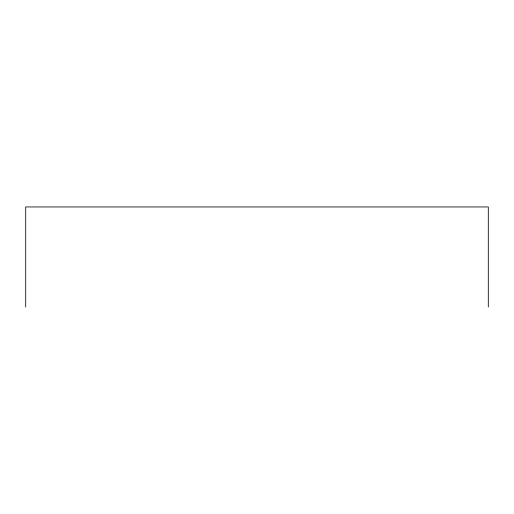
<?xml version="1.0" encoding="UTF-8"?>
<svg xmlns="http://www.w3.org/2000/svg" width="514" height="514" viewBox="0 0 514 514"><rect width="100%" height="100%" fill="white"/><g stroke="black" fill="none" stroke-linecap="round" stroke-linejoin="round"><path stroke-width="0.77" d="M488.3 307.051L488.3 206.949L25.7 206.949L25.7 307.051"/></g></svg>
